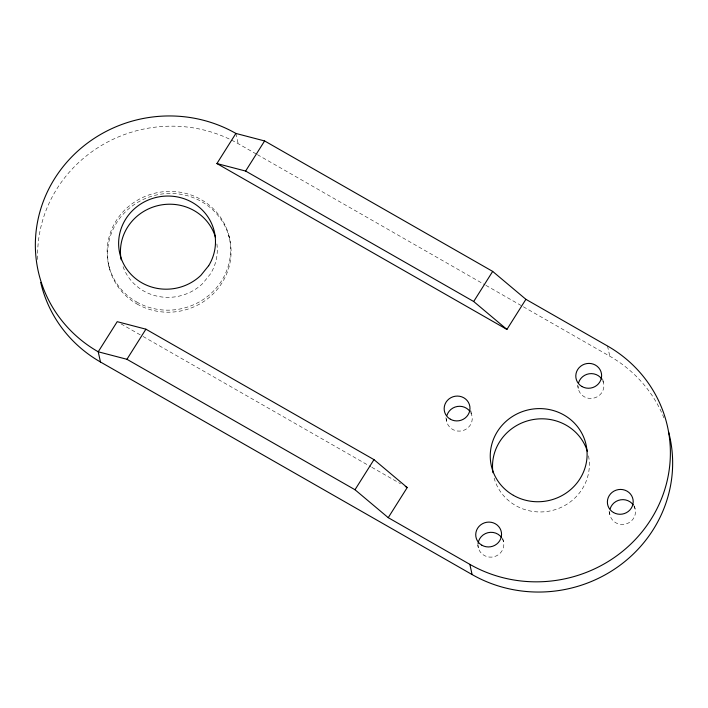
<?xml version="1.0" encoding="UTF-8"?>
<svg xmlns="http://www.w3.org/2000/svg" width="708" height="708" viewBox="0 0 708 708"><rect width="100%" height="100%" fill="white"/><g stroke="black" fill="none" stroke-linecap="round" stroke-linejoin="round"><path stroke-width="0.53" stroke-dasharray="3.54 2.66" d="M37.692 259.491A131.962 126.396 -12.5 0 1 103.014 144.565A131.962 126.396 -12.5 0 1 238.162 143.653L256.411 154.087M257.367 154.636L484.945 284.811M485.909 285.359L522.398 306.228M523.354 306.776L609.783 356.212A131.962 126.396 -12.5 0 1 663.909 417.87M121.033 323.866L142.096 335.911M143.051 336.459L370.842 466.758M371.797 467.298L400.516 483.723M607.517 346L609.783 356.212M634.43 505.884L635.111 508.946M602.623 378.833L603.535 382.922M609.084 511.096L609.986 515.176M577.507 385.072L578.409 389.152M502.786 538.549L503.468 541.611M470.758 410.481L471.891 415.587M477.67 544.788L478.343 547.85M445.863 417.738L446.775 421.826M235.897 133.44L238.162 143.653M228.923 235.879L229.374 237.923M108.82 265.686L109.28 267.73M633.899 505.937A12.939 12.399 -12.5 0 1 625.562 524.088A12.939 12.399 -12.5 0 1 609.632 511.964M602.818 380.877A12.939 12.399 -12.5 0 1 593.437 398.188A12.939 12.399 -12.5 0 1 578.055 385.94M502.255 538.611A12.939 12.399 -12.5 0 1 493.919 556.754A12.939 12.399 -12.5 0 1 477.997 544.629M470.687 412.578A12.939 12.399 -12.5 0 1 462.342 430.729A12.939 12.399 -12.5 0 1 446.421 418.605M588.516 455.846A48.525 46.48 -12.5 0 1 551.674 510.61A48.525 46.48 -12.5 0 1 494.122 478.13M216.896 243.915A48.525 46.48 -12.5 0 1 210.497 273.863L202.674 283.545A48.525 46.48 -12.5 0 1 122.227 264.128M137.051 304.015A61.87 59.26 -12.5 0 0 231.056 253.314A61.87 59.26 -12.5 0 0 139.874 201.152A61.87 59.26 -12.5 0 0 137.051 304.015M136.6 301.971A61.87 59.26 -12.5 0 0 230.604 251.269A61.87 59.26 -12.5 0 0 139.414 199.116A61.87 59.26 -12.5 0 0 136.6 301.971"/><path stroke-width="1.06" d="M525.902 299.325L506.919 329.432L216.913 163.557L235.897 133.44L264.606 140.945L492.68 271.403L525.902 299.325L607.517 346A131.962 126.396 -12.5 0 1 650.962 519.398A131.962 126.396 -12.5 0 1 469.838 564.347L388.232 517.663L355 489.741L126.927 359.292L98.217 351.788A131.962 126.396 -12.5 0 1 54.773 178.389A131.962 126.396 -12.5 0 1 235.897 133.44M126.927 359.292L145.91 329.185L373.983 459.634L407.215 487.555L388.232 517.663M216.913 163.557L245.623 171.053L264.606 140.945M355 489.741L373.983 459.634M506.919 329.432L473.687 301.511L492.68 271.403M145.91 329.185L117.209 321.68L98.217 351.788L100.483 362L472.103 574.56A131.962 126.396 -12.5 0 0 619.252 565.834A131.962 126.396 -12.5 0 0 668.467 431.491M245.623 171.053L473.687 301.511M405.303 486.467L407.215 487.555M469.838 564.347L472.103 574.56M446.943 415.392A12.939 12.399 -12.5 0 1 457.43 406.454A12.939 12.399 -12.5 0 1 470.103 411.667M492.98 472.74A48.525 46.48 -12.5 0 1 530.77 420.03A48.525 46.48 -12.5 0 1 587.445 451.58M100.483 362A131.962 126.396 -12.5 0 1 40.737 282.483M610.163 508.751A12.939 12.399 -12.5 0 1 620.642 499.813A12.939 12.399 -12.5 0 1 633.324 505.025M578.586 382.727A12.939 12.399 -12.5 0 1 589.065 373.789A12.939 12.399 -12.5 0 1 601.747 379.001M478.077 543.549A12.939 12.399 -12.5 0 1 487.892 532.708A12.939 12.399 -12.5 0 1 501.68 537.691M121.201 259.845A48.525 46.48 -12.5 0 1 158.07 205.577A48.525 46.48 -12.5 0 1 215.515 237.437M208.683 265.695L200.86 275.377A48.525 46.48 -12.5 0 1 121.334 258.774A48.525 46.48 -12.5 0 1 171.911 196.196A48.525 46.48 -12.5 0 1 208.683 265.695M450.315 419.198A12.939 12.399 -12.5 0 0 469.979 408.596A12.939 12.399 -12.5 0 0 450.908 397.684A12.939 12.399 -12.5 0 0 450.315 419.198M481.891 545.231A12.939 12.399 -12.5 0 0 501.556 534.62A12.939 12.399 -12.5 0 0 482.484 523.708A12.939 12.399 -12.5 0 0 481.891 545.231M513.362 495.317A48.525 46.48 -12.5 0 0 587.091 455.554A48.525 46.48 -12.5 0 0 515.574 414.649A48.525 46.48 -12.5 0 0 513.362 495.317M613.535 512.557A12.939 12.399 -12.5 0 0 633.2 501.954A12.939 12.399 -12.5 0 0 614.119 491.042A12.939 12.399 -12.5 0 0 613.535 512.557M581.958 386.533A12.939 12.399 -12.5 0 0 601.623 375.93A12.939 12.399 -12.5 0 0 582.542 365.018A12.939 12.399 -12.5 0 0 581.958 386.533"/></g></svg>
